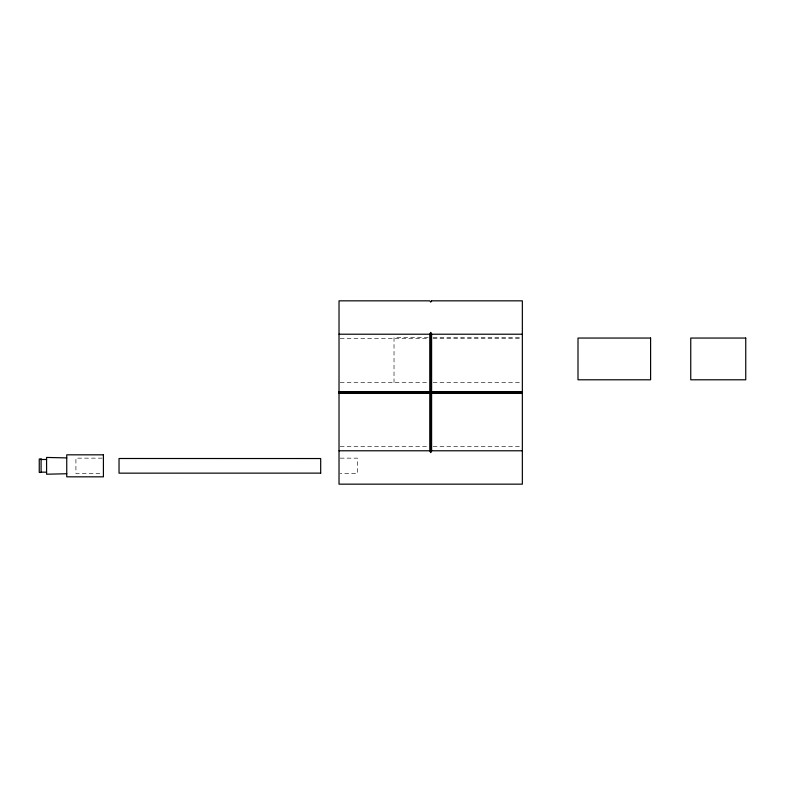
<?xml version="1.0" encoding="UTF-8"?>
<svg xmlns="http://www.w3.org/2000/svg" width="785" height="785" viewBox="0 0 785 785"><rect width="100%" height="100%" fill="white"/><g stroke="black" fill="none" stroke-linecap="round" stroke-linejoin="round"><path stroke-width="0.59" stroke-dasharray="3.92 2.94" d="M428.247 337.501L394.021 337.501L394.021 382.501M433.134 337.501L522.349 337.501M340.248 338.423L428.247 338.423M433.134 338.423L522.349 338.423M340.248 382.501L428.247 382.501M433.134 382.501L522.349 382.501M340.248 446.577L428.247 446.577M433.134 446.577L521.132 446.577M102.217 458.146L75.919 458.146L75.919 473.512L102.217 473.512M340.248 458.146L357.361 458.146L357.361 473.512L340.248 473.512"/><path stroke-width="1.18" d="M522.349 393.413L431.603 393.413L429.768 391.587L429.768 334.214L430.69 332.457L431.603 334.214L431.603 391.587L429.768 393.413L339.022 393.413M429.768 393.413L429.768 450.786L430.69 452.543L431.603 450.786L431.603 393.413M339.022 334.214L429.768 334.214M431.603 334.214L522.349 334.214M339.022 391.587L429.768 391.587M431.603 391.587L522.349 391.587M339.022 392.5L522.349 392.5M339.022 450.786L429.768 450.786M431.603 450.786L522.349 450.786M66.745 457.91L46.58 457.439L46.58 474.218L66.745 473.748M41.085 459.49L46.58 459.49M41.085 472.168L46.58 472.168M320.692 473.12L119.035 473.159L119.035 458.499L320.692 458.538L320.692 473.159M430.69 332.457L430.69 452.543M431.603 300.841L430.69 302.117L429.768 300.841L339.022 300.841L339.022 484.159L522.349 484.159L522.349 300.841L431.603 300.841M650.598 338.05L578.005 338.05L578.005 379.793L650.598 379.793L650.598 338.05M745.75 338.05L690.751 338.05L690.751 379.793L745.75 379.793L745.75 338.05M103.414 454.829L66.745 454.829L66.745 476.829L103.414 476.829L103.414 454.829M41.085 459.009L39.25 459.009L39.25 472.442L41.085 472.442L41.085 459.009"/></g></svg>
